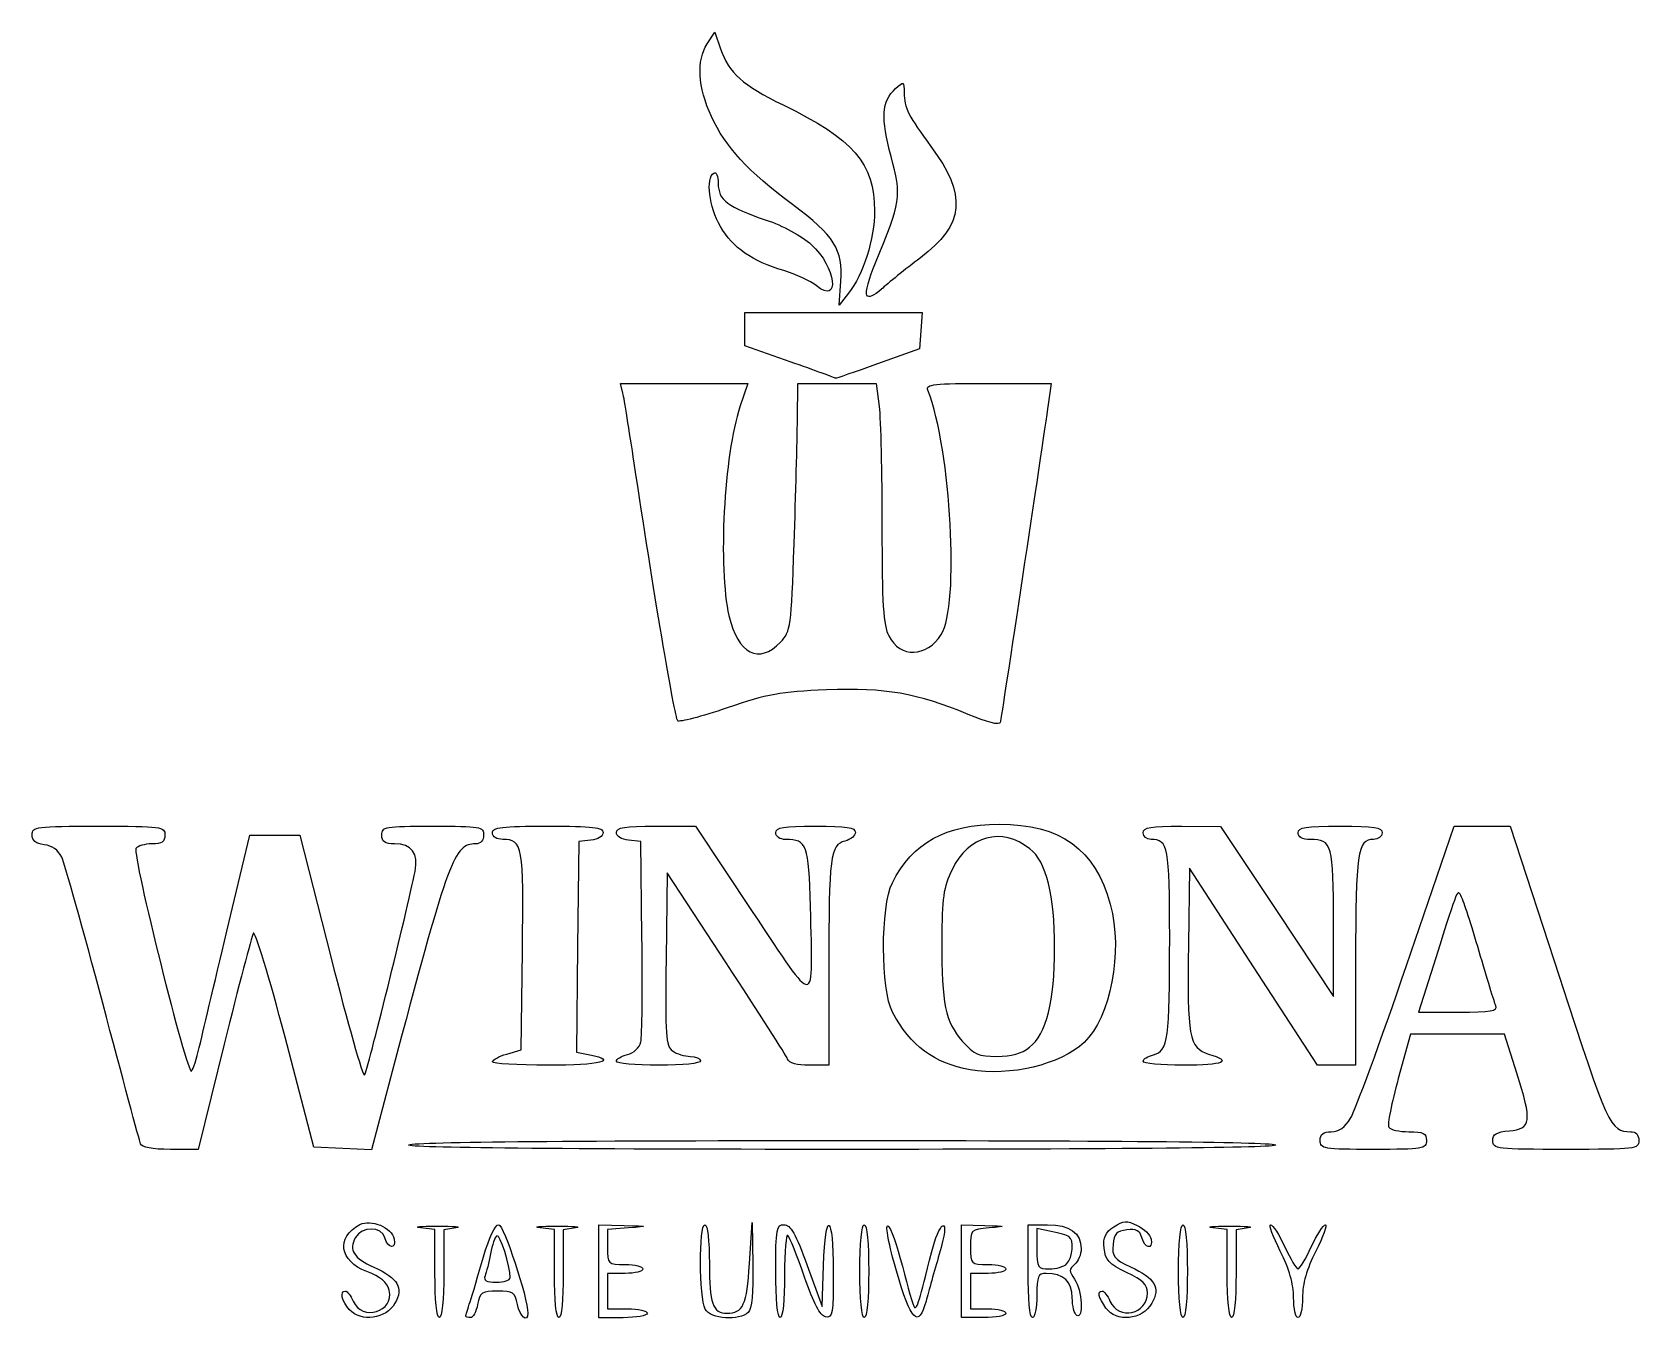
# Model space of a CAD drawing. Extents: x 10.8 to 106.9, y 9.9 to 87.4.
import ezdxf

# ---------------------------------------------------------------- set-up
doc = ezdxf.new("R2010")
doc.units = 0
doc.layers.add('Layer_1', color=7, linetype='CONTINUOUS')

msp = doc.modelspace()

# ---------------------------------------------------------------- linework, layer by layer
at = {"layer": 'Layer_1', "color": 7}
for points in [[(51.198852, 86.691188), (51.660047, 87.395064), (52.001222, 86.402656)], [(59.65501, 71.796563), (59.083078, 71.079293), (59.189602, 72.515169)], [(56.157816, 67.701744), (53.445836, 68.654456), (53.445836, 69.649104), (53.445836, 70.643752), (58.752717, 70.643752), (64.059597, 70.643752), (63.978237, 69.555764), (63.896877, 68.467779), (61.383335, 67.571617)], [(46.164048, 65.815109), (46.027422, 66.410421), (49.827855, 66.410421), (53.62829, 66.410421), (53.155665, 65.010455)], [(56.595267, 64.227609), (56.620837, 66.410419), (58.965233, 66.410419), (61.309629, 66.410419), (61.476475, 65.021356)], [(67.999658, 66.41042), (71.762168, 66.41042), (71.583328, 65.153649)], [(22.486964, 33.668226), (23.859713, 39.422916), (25.357461, 39.421916), (26.85521, 39.420916), (28.698422, 32.150186)], [(48.134979, 39.952076), (50.497031, 39.952076), (53.888048, 34.858846)], [(79.573438, 39.945526), (81.888548, 39.938526), (85.261138, 34.851856), (88.633738, 29.765196), (88.634538, 34.144056)], [(93.002878, 31.629186), (95.854058, 39.952126), (97.525168, 39.952126), (99.196278, 39.952126), (102.120228, 30.983716)], [(44.25156, 39.109806), (43.523956, 39.026106), (43.453006, 32.736596), (43.382056, 26.447086), (44.180608, 26.287376)], [(47.302946, 33.337516), (47.228136, 39.026056), (46.500531, 39.109756)], [(52.339293, 31.784286), (48.815636, 37.160406), (48.743546, 32.008596)], [(89.958338, 31.899256), (89.958338, 25.664156), (88.818228, 25.664156), (87.678128, 25.664156), (83.857298, 31.551136), (80.036458, 37.438116), (79.964058, 32.869046)], [(39.224481, 26.337516), (40.084377, 26.590666), (40.155667, 32.510476)], [(94.750958, 32.080766), (93.725688, 28.839626), (96.103648, 28.839626)], [(58.472928, 31.452336), (58.472928, 25.664576), (57.310611, 25.664576)], [(22.333004, 26.921386), (20.781197, 20.637526), (19.113545, 20.637526)], [(32.652353, 26.340106), (31.133533, 20.615426), (29.413051, 20.692626), (27.692569, 20.769826), (25.970349, 27.334086)], [(99.596678, 25.194756), (98.854628, 27.516706), (96.050588, 27.516706), (93.246538, 27.516706), (92.511508, 24.873066)], [(77.258348, 25.900056), (77.258338, 25.900496)], [(34.925002, 13.212406), (34.925002, 15.841476), (34.065106, 15.948186)], [(36.181773, 15.950076), (35.454169, 15.839856), (35.454169, 13.211596)], [(42.068752, 13.212406), (42.068752, 15.841476), (41.208857, 15.948186)], [(43.325523, 15.950076), (42.597919, 15.839856), (42.597919, 13.211596)], [(44.714586, 13.361456), (44.714586, 16.139586), (46.23594, 16.091886)], [(46.500523, 15.945096), (45.243753, 15.845996), (45.243753, 14.802156)], [(53.729488, 13.812176), (53.889413, 16.271876), (53.932213, 13.745106)], [(66.41042, 13.361456), (66.41042, 16.139586), (67.799488, 16.093386)], [(70.379168, 13.361456), (70.379168, 16.139586), (71.550898, 16.139586)], [(71.768238, 15.732616), (70.908338, 15.917046), (70.908338, 14.705396)], [(82.285418, 13.212406), (82.285418, 15.841476), (81.425528, 15.948186)], [(83.542188, 15.950076), (82.814588, 15.839856), (82.814588, 13.211596)], [(57.183703, 13.692186), (58.076045, 11.244796), (58.152125, 13.692186)], [(46.169794, 10.583326), (44.714586, 10.583326), (44.714586, 13.361456)], [(46.302086, 13.229156), (45.243753, 13.229156), (45.243753, 12.170826), (45.243753, 11.112486), (46.434378, 11.112486)], [(67.733338, 10.583366), (66.41042, 10.583366), (66.41042, 13.361456)], [(67.997918, 13.229196), (66.939587, 13.229196), (66.939587, 12.170866), (66.939587, 11.112526), (67.997918, 11.112526)]]:
    msp.add_lwpolyline(points, dxfattribs=at)
for points in [[(57.719019, 72.247593)], [(60.73837, 71.675402)], [(56.157814, 67.701744)], [(66.807295, 46.623385)], [(98.336578, 29.217596)], [(70.469848, 26.737496)], [(38.364577, 25.874516)], [(45.772926, 25.900476)], [(66.913928, 25.395856)], [(87.841668, 21.166706)], [(17.327742, 20.968256)], [(33.337502, 20.902126)], [(72.707508, 13.811246)], [(34.925002, 13.212406)], [(39.422919, 12.979716)], [(42.068752, 13.212406)], [(55.297924, 13.361456)], [(60.325003, 13.361456)], [(62.511158, 13.373856)], [(70.379168, 13.361456)], [(79.375008, 13.361456)], [(82.285418, 13.212406)], [(86.254168, 11.781506)], [(29.81825, 11.054336)], [(36.777085, 10.676136)], [(51.073903, 11.095106)], [(75.034518, 11.156846)]]:
    msp.add_lwpolyline(points, close=True, dxfattribs=at)
for points in [[(51.458392, 82.345232), (50.647352, 84.122459), (50.552829, 85.705233), (51.198852, 86.691188)], [(52.001222, 86.402656), (52.499715, 84.952635), (53.31814, 84.216874), (55.735591, 83.045472)], [(62.192303, 79.965796), (61.566582, 82.248998), (61.633424, 83.273758), (62.456667, 84.018783)], [(62.456667, 84.018783), (62.953867, 84.468743), (62.970837, 84.460342), (62.970837, 83.764241)], [(62.970837, 83.764241), (62.970837, 82.903899), (63.2644, 82.318965), (64.576138, 80.565627)], [(55.735591, 83.045472), (59.94322, 81.006618), (61.200504, 79.550584), (61.204746, 76.711759)], [(56.299265, 77.090629), (53.649465, 79.066405), (52.272708, 80.560829), (51.458392, 82.345232)], [(61.261576, 73.615326), (62.77668, 77.220507), (62.835211, 77.619872), (62.192303, 79.965796)], [(64.576138, 80.565627), (66.747767, 77.662913), (66.57986, 75.899108), (63.94236, 73.908056)], [(51.988286, 75.783253), (51.319354, 76.924702), (51.103215, 78.674958), (51.593753, 78.978127)], [(51.593753, 78.978127), (51.747701, 79.073277), (51.858336, 78.809487), (51.858336, 78.347287)], [(51.858336, 78.347287), (51.858336, 77.370057), (52.434316, 76.932829), (54.726541, 76.170026)], [(59.189602, 72.515169), (59.32903, 74.394521), (58.807144, 75.220674), (56.299265, 77.090629)], [(54.726541, 76.170026), (55.699327, 75.846303), (56.853424, 75.220294), (57.41833, 74.709936)], [(61.204746, 76.711759), (61.207146, 75.063194), (60.518827, 72.879894), (59.65501, 71.796563)], [(55.777996, 73.147361), (53.873684, 73.712881), (52.739158, 74.501988), (51.988286, 75.783253)], [(57.41833, 74.709936), (58.90273, 73.36887), (59.186041, 71.048821), (57.719019, 72.247593)], [(57.719019, 72.247593), (57.377132, 72.526962), (56.503671, 72.931858), (55.777996, 73.147361)], [(60.73837, 71.675402), (60.64276, 71.830112), (60.878197, 72.703077), (61.261576, 73.615326)], [(63.94236, 73.908056), (63.044222, 73.230048), (61.995016, 72.387044), (61.610796, 72.034713)], [(61.610796, 72.034713), (61.172347, 71.632654), (60.847481, 71.498856), (60.73837, 71.675402)], [(58.869793, 66.712245), (58.869793, 66.732485), (57.649402, 67.177753), (56.157814, 67.701744)], [(61.383335, 67.571617), (60.000887, 67.07873), (58.869793, 66.692012), (58.869793, 66.712245)], [(64.3927, 66.005038), (64.257466, 66.357447), (64.728805, 66.41042), (67.999658, 66.41042)], [(46.836126, 61.647921), (46.541626, 63.612453), (46.239189, 65.487687), (46.164048, 65.815109)], [(65.193083, 51.404623), (66.289908, 53.141007), (65.783379, 62.380979), (64.3927, 66.005038)], [(53.155665, 65.010455), (52.199628, 62.178577), (51.841175, 55.340209), (52.501599, 52.532573)], [(61.476475, 65.021356), (61.568245, 64.257372), (61.644356, 61.036771), (61.645621, 57.864467)], [(71.583328, 65.153649), (71.248478, 62.800535), (68.785198, 46.4356), (68.722158, 46.145259)], [(56.39683, 56.840201), (56.49191, 59.702728), (56.581205, 63.027062), (56.595267, 64.227609)], [(49.435287, 46.248851), (49.266393, 46.428185), (47.936917, 54.304837), (46.836126, 61.647921)], [(61.645621, 57.864467), (61.647521, 53.227649), (61.726691, 51.944322), (62.049608, 51.319863)], [(55.582529, 50.953222), (56.20234, 51.612606), (56.229788, 51.811041), (56.39683, 56.840201)], [(52.501599, 52.532573), (53.043701, 50.227949), (54.296911, 49.585527), (55.582529, 50.953222)], [(62.049608, 51.319863), (62.739371, 49.986006), (64.323972, 50.028733), (65.193083, 51.404623)], [(58.340628, 48.089866), (55.565564, 47.985941), (54.815725, 47.850818), (52.387823, 47.017145)], [(66.807295, 46.623387), (63.700627, 47.91036), (61.895613, 48.222999), (58.340628, 48.089866)], [(52.387823, 47.017145), (50.860029, 46.492542), (49.531389, 46.146811), (49.435287, 46.248851)], [(68.722158, 46.145259), (68.683858, 45.968856), (67.937288, 46.155289), (66.807295, 46.623385)], [(10.847917, 39.440496), (10.847917, 39.923486), (11.069751, 39.952086), (14.816668, 39.952086)], [(11.573567, 38.845176), (11.061481, 38.904276), (10.847917, 39.079466), (10.847917, 39.440496)], [(14.816668, 39.952086), (18.609029, 39.952086), (18.785418, 39.928586), (18.785418, 39.422916)], [(18.785418, 39.422916), (18.785418, 39.013706), (18.609029, 38.893756), (18.007283, 38.893756)], [(31.750002, 39.423026), (31.750002, 39.921516), (31.926392, 39.952196), (34.79271, 39.952196)], [(32.511356, 38.893866), (31.926392, 38.893866), (31.750002, 39.016456), (31.750002, 39.423026)], [(34.79271, 39.952196), (37.659029, 39.952196), (37.835419, 39.921496), (37.835419, 39.423026)], [(37.835419, 39.423026), (37.835419, 39.088886), (37.659029, 38.893866), (37.356822, 38.893866)], [(38.364581, 39.555246), (38.364581, 39.886856), (38.908447, 39.952126), (41.671872, 39.952126)], [(38.993643, 39.158376), (38.610865, 39.158376), (38.364581, 39.313756), (38.364581, 39.555246)], [(41.671872, 39.952126), (44.367194, 39.952126), (44.979164, 39.881926), (44.979164, 39.572826)], [(44.979164, 39.572826), (44.979164, 39.355726), (44.668014, 39.157726), (44.25156, 39.109806)], [(45.772927, 39.572776), (45.772927, 39.873796), (46.260406, 39.952076), (48.134979, 39.952076)], [(46.500531, 39.109756), (46.084077, 39.157656), (45.772927, 39.355676), (45.772927, 39.572776)], [(55.297928, 39.555196), (55.297928, 39.878576), (55.738901, 39.952076), (57.679178, 39.952076)], [(55.89324, 39.154276), (55.542263, 39.156276), (55.297928, 39.321216), (55.297928, 39.555196)], [(57.679178, 39.952076), (59.537008, 39.952076), (60.060428, 39.871176), (60.060428, 39.583886)], [(60.060428, 39.583886), (60.060428, 39.381376), (59.777964, 39.144796), (59.432728, 39.058146)], [(62.268038, 36.567396), (63.456355, 38.956886), (65.46794, 40.058816), (68.659388, 40.068546)], [(70.493108, 38.596376), (68.801438, 39.927046), (66.832685, 39.399456), (65.834034, 37.347836)], [(68.659388, 40.068546), (72.304358, 40.079646), (74.405968, 38.565126), (75.293048, 35.288006)], [(77.258338, 39.555216), (77.258338, 39.878256), (77.689038, 39.950876), (79.573438, 39.945526)], [(77.734588, 39.158346), (77.472648, 39.158346), (77.258338, 39.336936), (77.258338, 39.555216)], [(86.518758, 39.554776), (86.518758, 39.879706), (86.974428, 39.951656), (89.032298, 39.951656)], [(87.259588, 39.157906), (86.777458, 39.157906), (86.518758, 39.296496), (86.518758, 39.554776)], [(89.032298, 39.951656), (91.090168, 39.951656), (91.545838, 39.879656), (91.545838, 39.554776)], [(91.545838, 39.554776), (91.545838, 39.336496), (91.311898, 39.157906), (91.025978, 39.157906)], [(12.614046, 38.100006), (12.41287, 38.522676), (12.037256, 38.791686), (11.573567, 38.845176)], [(17.054023, 38.610396), (16.824877, 38.239626), (20.121544, 25.035826), (20.373048, 25.317036)], [(18.007283, 38.893756), (17.579308, 38.893756), (17.150341, 38.766236), (17.054023, 38.610396)], [(33.737398, 37.250856), (33.9561, 38.332586), (33.537215, 38.893866), (32.511356, 38.893866)], [(37.356822, 38.893866), (36.086388, 38.893866), (35.732362, 37.949156), (32.652353, 26.340106)], [(40.155667, 32.510476), (40.231387, 38.797486), (40.168307, 39.158376), (38.993643, 39.158376)], [(57.371483, 35.133276), (57.276563, 38.874996), (57.17711, 39.145536), (55.89324, 39.154276)], [(59.432728, 39.058146), (58.556092, 38.838126), (58.472928, 38.179106), (58.472928, 31.452336)], [(71.966668, 32.676086), (71.966668, 35.827106), (71.468328, 37.829266), (70.493108, 38.596376)], [(78.845838, 33.317666), (78.845838, 38.705176), (78.759638, 39.158346), (77.734588, 39.158346)], [(88.634538, 34.144056), (88.635488, 38.870116), (88.556538, 39.157906), (87.259588, 39.157906)], [(91.025978, 39.157906), (90.078178, 39.157906), (89.958338, 38.343126), (89.958338, 31.899256)], [(15.069233, 29.368746), (13.892037, 33.807136), (12.787203, 37.736196), (12.614046, 38.100006)], [(30.71841, 25.073536), (30.871532, 25.241646), (33.244329, 34.812496), (33.737398, 37.250856)], [(62.273438, 28.839626), (61.565415, 30.168946), (61.561925, 35.147566), (62.268038, 36.567396)], [(65.834034, 37.347836), (65.318726, 36.289206), (65.233236, 35.687146), (65.227026, 33.072956)], [(96.292428, 35.718796), (96.032208, 36.203446), (96.122458, 36.416446), (94.750958, 32.080766)], [(97.348528, 32.458736), (96.884868, 34.033486), (96.409618, 35.500506), (96.292428, 35.718796)], [(53.888048, 34.858846), (57.79002, 28.998166), (57.527638, 28.977506), (57.371483, 35.133276)], [(75.293048, 35.288006), (76.063358, 32.442236), (75.320848, 28.522976), (73.727938, 27.026496)], [(20.839886, 26.722916), (20.990768, 27.377766), (21.731953, 30.503156), (22.486964, 33.668226)], [(25.970349, 27.334086), (25.023128, 30.944436), (24.166383, 33.742406), (24.066471, 33.551796)], [(24.066471, 33.551796), (23.966561, 33.361186), (23.186498, 30.377506), (22.333004, 26.921386)], [(47.232766, 27.057686), (47.312506, 27.382896), (47.344087, 30.208816), (47.302946, 33.337516)], [(65.227026, 33.072956), (65.218026, 29.296876), (65.426795, 28.280546), (66.450881, 27.114176)], [(70.469848, 26.737496), (71.470108, 27.524296), (71.966668, 29.494406), (71.966668, 32.676086)], [(77.886038, 26.293936), (78.752648, 26.511446), (78.845838, 27.193376), (78.845838, 33.317666)], [(79.964058, 32.869046), (79.877158, 27.388746), (80.007458, 26.685526), (81.173658, 26.337046)], [(28.698422, 32.150186), (29.712189, 28.151286), (30.621183, 24.966796), (30.71841, 25.073536)], [(48.743546, 32.008596), (48.679036, 27.398036), (48.719096, 26.821956), (49.124845, 26.525266)], [(56.005622, 26.036366), (55.927152, 26.240856), (54.277303, 28.827416), (52.339293, 31.784286)], [(98.336578, 29.217596), (98.256778, 29.425476), (97.812178, 30.883996), (97.348528, 32.458736)], [(89.662028, 22.501066), (89.931348, 22.943916), (91.434728, 27.051566), (93.002878, 31.629186)], [(102.120228, 30.983716), (105.050518, 21.995886), (105.188248, 21.695876), (106.384148, 21.695876)], [(17.327742, 20.968226), (17.262762, 21.150126), (16.24643, 24.930366), (15.069233, 29.368746)], [(66.913912, 25.395856), (64.777171, 25.770606), (63.339981, 26.837166), (62.273438, 28.839626)], [(96.103648, 28.839626), (98.055838, 28.839626), (98.455648, 28.907326), (98.336578, 29.217596)], [(46.430348, 26.301406), (46.811441, 26.397006), (47.148718, 26.714936), (47.232766, 27.057686)], [(66.450881, 27.114176), (67.160998, 26.305396), (67.411748, 26.193786), (68.518818, 26.193786)], [(73.727938, 27.026496), (72.322218, 25.705886), (69.287298, 24.979616), (66.913928, 25.395856)], [(20.373048, 25.317036), (20.478927, 25.435426), (20.689004, 26.068076), (20.839886, 26.722916)], [(38.364586, 25.874496), (38.364586, 25.989926), (38.751539, 26.198276), (39.224481, 26.337516)], [(44.180608, 26.287376), (45.920566, 25.939386), (44.813751, 25.664646), (41.671868, 25.664646)], [(45.772919, 25.900496), (45.772919, 26.030246), (46.068763, 26.210646), (46.430348, 26.301406)], [(49.124845, 26.525266), (49.37421, 26.342926), (49.853132, 26.193736), (50.189121, 26.193736)], [(50.189121, 26.193736), (50.52511, 26.193736), (50.80001, 26.074676), (50.80001, 25.929156)], [(57.310611, 25.664576), (56.55636, 25.664576), (56.098202, 25.795106), (56.005622, 26.036366)], [(68.518818, 26.193786), (69.389238, 26.193786), (69.992288, 26.361846), (70.469848, 26.737496)], [(77.258338, 25.900496), (77.258338, 26.030246), (77.540798, 26.207296), (77.886038, 26.293936)], [(81.173658, 26.337046), (82.639448, 25.899046), (82.103938, 25.664156), (79.639598, 25.664156)], [(41.671868, 25.664646), (39.852858, 25.664646), (38.364577, 25.759046), (38.364577, 25.874516)], [(48.286468, 25.664576), (46.90402, 25.664576), (45.772926, 25.770726), (45.772926, 25.900476)], [(50.80001, 25.929156), (50.80001, 25.771336), (49.785775, 25.664576), (48.286468, 25.664576)], [(79.639598, 25.664156), (78.329908, 25.664156), (77.258348, 25.770306), (77.258348, 25.900056)], [(99.150408, 21.746046), (100.464798, 21.855076), (100.522208, 22.298686), (99.596678, 25.194756)], [(92.511508, 24.873066), (92.107238, 23.419066), (91.850668, 22.109386), (91.941358, 21.962656)], [(88.507018, 21.695876), (88.964738, 21.695876), (89.325168, 21.947146), (89.662028, 22.501066)], [(33.337502, 20.902126), (33.337502, 21.076716), (42.156946, 21.166706), (59.26667, 21.166706)], [(59.26667, 21.166706), (76.376398, 21.166706), (85.195838, 21.076706), (85.195838, 20.902126)], [(87.841668, 21.166706), (87.841668, 21.555586), (88.018058, 21.695876), (88.507018, 21.695876)], [(91.016668, 20.637536), (88.018058, 20.637536), (87.841668, 20.666936), (87.841668, 21.166706)], [(94.191668, 21.166706), (94.191668, 20.666936), (94.015278, 20.637536), (91.016668, 20.637536)], [(91.941358, 21.962656), (92.032058, 21.815926), (92.575458, 21.695876), (93.148958, 21.695876)], [(93.148958, 21.695876), (94.015278, 21.695876), (94.191668, 21.606376), (94.191668, 21.166706)], [(98.160418, 21.150736), (98.160418, 21.552536), (98.375308, 21.681756), (99.150408, 21.746046)], [(102.526048, 20.637536), (98.382098, 20.637536), (98.160418, 20.663636), (98.160418, 21.150736)], [(106.891668, 21.166706), (106.891668, 20.658926), (106.715278, 20.637536), (102.526048, 20.637536)], [(106.384148, 21.695876), (106.715278, 21.695876), (106.891668, 21.511966), (106.891668, 21.166706)], [(19.113545, 20.637526), (18.018827, 20.637526), (17.405302, 20.751156), (17.327742, 20.968256)], [(59.26667, 20.637536), (42.156946, 20.637536), (33.337502, 20.727536), (33.337502, 20.902126)], [(85.195838, 20.902126), (85.195838, 20.727536), (76.376398, 20.637536), (59.26667, 20.637536)], [(30.438203, 16.145536), (31.095632, 16.497376), (32.36183, 15.962786), (32.493772, 15.277676)], [(58.152125, 13.692186), (58.257942, 17.096446), (58.737507, 16.809606), (58.737507, 13.342056)], [(75.508898, 16.012196), (76.080808, 16.386926), (76.273188, 16.397966), (76.910278, 16.092596)], [(30.856287, 13.335046), (29.200024, 13.967586), (28.991234, 15.371136), (30.438203, 16.145536)], [(31.937922, 15.345876), (31.754315, 16.047986), (30.545288, 16.061116), (30.17276, 15.364976)], [(34.065106, 15.948186), (33.592163, 16.006886), (34.038646, 16.056116), (35.057294, 16.057596)], [(35.057294, 16.057596), (36.07594, 16.059596), (36.581955, 16.010696), (36.181773, 15.950076)], [(37.832334, 14.221356), (38.161393, 15.359376), (38.529696, 16.139586), (38.737846, 16.139586)], [(38.628581, 15.477766), (38.516377, 15.408466), (38.344564, 14.925186), (38.246774, 14.403926)], [(39.422919, 12.979716), (39.422919, 13.670346), (38.81212, 15.591196), (38.628581, 15.477766)], [(38.737846, 16.139586), (39.037892, 16.139586), (40.481252, 11.761676), (40.481252, 10.851596)], [(41.208857, 15.948186), (40.735914, 16.006886), (41.182397, 16.056116), (42.201044, 16.057596)], [(42.201044, 16.057596), (43.21969, 16.059596), (43.725706, 16.010696), (43.325523, 15.950076)], [(46.23594, 16.091886), (47.740483, 16.044686), (47.743406, 16.043086), (46.500523, 15.945096)], [(51.073894, 11.095106), (50.719014, 11.758206), (50.710928, 16.139586), (51.064594, 16.139586)], [(51.064594, 16.139586), (51.220939, 16.139586), (51.329178, 15.187086), (51.329178, 13.811246)], [(55.29792, 13.361456), (55.29792, 15.902706), (55.34027, 16.139586), (55.794641, 16.139586)], [(55.794641, 16.139586), (56.180435, 16.139586), (56.49064, 15.593036), (57.183703, 13.692186)], [(56.025528, 15.500466), (55.916387, 15.609446), (55.82709, 14.547676), (55.82709, 13.140976)], [(57.017716, 13.010566), (56.581153, 14.271036), (56.134669, 15.391486), (56.025528, 15.500466)], [(60.325003, 13.361456), (60.325003, 15.037156), (60.429998, 16.139586), (60.589587, 16.139586)], [(60.589587, 16.139586), (60.749176, 16.139586), (60.85417, 15.037156), (60.85417, 13.361456)], [(62.511158, 13.373856), (62.061972, 14.930746), (61.834036, 16.121676), (61.995548, 16.067846)], [(61.995548, 16.067846), (62.154767, 16.014746), (62.546977, 14.929226), (62.867131, 13.655526)], [(64.621874, 14.534056), (64.818346, 15.324476), (65.116399, 16.016956), (65.284211, 16.072896)], [(65.284211, 16.072896), (65.48372, 16.139396), (65.409541, 15.550416), (65.069888, 14.371176)], [(68.064068, 15.945886), (66.948422, 15.845396), (66.939587, 15.836406), (66.939587, 14.801486)], [(67.799488, 16.093386), (69.127498, 16.049186), (69.139128, 16.042686), (68.064068, 15.945886)], [(71.550898, 16.139586), (72.865868, 16.139586), (73.554168, 15.644226), (73.554168, 14.697876)], [(72.826568, 15.431396), (72.717428, 15.495596), (72.241178, 15.631186), (71.768238, 15.732616)], [(72.707508, 13.811246), (73.058518, 14.162266), (73.138308, 15.247916), (72.826568, 15.431396)], [(74.927688, 14.734236), (74.863788, 15.393866), (74.990588, 15.672566), (75.508898, 16.012196)], [(76.285828, 15.828276), (75.672198, 15.757976), (75.524578, 15.600426), (75.460458, 14.947376)], [(77.176578, 15.365256), (77.066418, 15.786526), (76.859628, 15.894016), (76.285828, 15.828276)], [(76.910278, 16.092596), (77.316428, 15.897926), (77.688698, 15.531206), (77.737528, 15.277656)], [(79.375008, 13.361456), (79.375008, 15.037156), (79.479998, 16.139586), (79.639588, 16.139586)], [(79.639588, 16.139586), (79.799178, 16.139586), (79.904168, 15.037156), (79.904168, 13.361456)], [(81.425528, 15.948186), (80.952578, 16.006886), (81.399028, 16.056116), (82.417718, 16.057596)], [(82.417718, 16.057596), (83.436358, 16.059596), (83.942378, 16.010696), (83.542188, 15.950076)], [(85.456608, 14.559626), (85.017958, 15.428606), (84.759478, 16.139586), (84.882218, 16.139586)], [(84.882218, 16.139586), (85.004958, 16.139586), (85.384218, 15.544276), (85.725008, 14.816666)], [(87.312508, 14.816666), (87.653298, 15.544276), (88.032548, 16.139586), (88.155288, 16.139586)], [(88.155288, 16.139586), (88.278028, 16.139586), (88.019558, 15.428606), (87.580898, 14.559626)], [(30.17276, 15.364976), (29.772038, 14.616226), (30.056192, 14.162836), (31.279398, 13.599276)], [(32.493772, 15.277676), (32.617597, 14.634696), (32.107533, 14.697246), (31.937922, 15.345876)], [(45.243753, 14.802156), (45.243753, 13.760736), (45.246153, 13.758326), (46.302086, 13.758326)], [(63.589517, 11.199406), (63.72645, 11.062486), (63.891404, 11.595306), (64.621874, 14.534056)], [(66.939587, 14.801486), (66.939587, 13.760896), (66.942187, 13.758366), (67.997918, 13.758366)], [(70.908338, 14.705396), (70.908338, 13.554746), (70.945638, 13.493746), (71.649168, 13.493746)], [(73.554168, 14.697876), (73.554168, 14.362286), (73.377768, 13.941306), (73.162158, 13.762366)], [(76.266148, 13.290206), (75.200468, 13.799336), (74.996958, 14.018886), (74.927688, 14.734236)], [(75.460458, 14.947376), (75.391258, 14.242656), (75.510158, 14.092026), (76.504478, 13.624466)], [(77.737528, 15.277656), (77.863608, 14.622946), (77.349718, 14.703226), (77.176578, 15.365256)], [(86.254168, 11.781506), (86.254168, 12.588266), (85.993628, 13.495806), (85.456608, 14.559626)], [(85.725008, 14.816666), (86.065798, 14.089066), (86.422988, 13.493746), (86.518758, 13.493746)], [(86.518758, 13.493746), (86.614558, 13.493746), (86.971718, 14.089066), (87.312508, 14.816666)], [(87.580898, 14.559626), (87.043878, 13.495806), (86.783338, 12.588266), (86.783338, 11.781506)], [(31.279398, 13.599276), (32.738234, 12.927166), (33.05838, 12.377036), (32.535439, 11.440926)], [(37.027379, 11.536036), (37.165041, 11.957936), (37.527269, 13.166326), (37.832334, 14.221356)], [(38.246774, 14.403926), (38.148984, 13.882666), (38.003686, 13.286036), (37.92389, 13.078086)], [(46.302086, 13.758326), (46.884169, 13.758326), (47.360419, 13.639266), (47.360419, 13.493736)], [(47.360419, 13.493736), (47.360419, 13.348216), (46.884169, 13.229156), (46.302086, 13.229156)], [(51.329178, 13.811246), (51.329178, 11.454786), (51.544961, 10.843776), (52.374282, 10.851966)], [(52.374282, 10.851966), (53.357235, 10.861966), (53.567513, 11.320996), (53.729488, 13.812176)], [(53.932213, 13.745106), (53.960413, 12.079976), (53.866743, 11.110066), (53.657512, 10.900836)], [(62.867131, 13.655526), (63.187285, 12.381816), (63.51236, 11.276576), (63.589517, 11.199406)], [(65.069888, 14.371176), (64.784199, 13.379286), (64.428575, 12.121266), (64.279612, 11.575556)], [(67.997918, 13.758366), (68.580008, 13.758366), (69.056258, 13.639306), (69.056258, 13.493776)], [(69.056258, 13.493776), (69.056258, 13.348256), (68.580008, 13.229196), (67.997918, 13.229196)], [(71.649168, 13.493746), (72.056628, 13.493746), (72.532878, 13.636626), (72.707508, 13.811246)], [(73.162158, 13.762366), (72.815868, 13.474966), (72.815868, 13.371756), (73.162158, 12.877346)], [(76.504478, 13.624466), (77.986928, 12.927396), (78.305118, 12.382346), (77.779188, 11.440896)], [(32.190295, 12.224336), (32.070322, 12.702346), (31.695222, 13.014656), (30.856287, 13.335046)], [(35.189585, 10.583336), (35.030949, 10.583336), (34.925002, 11.636076), (34.925002, 13.212406)], [(35.454169, 13.211596), (35.454169, 11.635806), (35.348216, 10.583336), (35.189585, 10.583336)], [(37.92389, 13.078086), (37.817313, 12.800356), (37.997, 12.699996), (38.600861, 12.699996)], [(38.600861, 12.699996), (39.052994, 12.699996), (39.422919, 12.825866), (39.422919, 12.979716)], [(42.333336, 10.583336), (42.174699, 10.583336), (42.068752, 11.636076), (42.068752, 13.212406)], [(42.597919, 13.211596), (42.597919, 11.635806), (42.491967, 10.583336), (42.333336, 10.583336)], [(55.562507, 10.583336), (55.402918, 10.583336), (55.297924, 11.685766), (55.297924, 13.361456)], [(55.82709, 13.140976), (55.82709, 11.612266), (55.720649, 10.583336), (55.562507, 10.583336)], [(58.274486, 10.631666), (57.95646, 10.691466), (57.562903, 11.436466), (57.017716, 13.010566)], [(58.737507, 13.342056), (58.737507, 10.820946), (58.691757, 10.553146), (58.274486, 10.631666)], [(60.589587, 10.583336), (60.429998, 10.583336), (60.325003, 11.685766), (60.325003, 13.361456)], [(60.85417, 13.361456), (60.85417, 11.685766), (60.749176, 10.583336), (60.589587, 10.583336)], [(64.279612, 11.575556), (63.826322, 9.914976), (63.377388, 10.371486), (62.511158, 13.373856)], [(70.643758, 10.583336), (70.484168, 10.583336), (70.379168, 11.685766), (70.379168, 13.361456)], [(71.454898, 13.229166), (70.975418, 13.229166), (70.908338, 13.066806), (70.908338, 11.906246)], [(73.025008, 11.780266), (73.025008, 12.736106), (72.490698, 13.229166), (71.454898, 13.229166)], [(73.162158, 12.877346), (73.602628, 12.248496), (73.708238, 10.456886), (73.289588, 10.715626)], [(77.522918, 12.065836), (77.522918, 12.549546), (77.240438, 12.824746), (76.266148, 13.290206)], [(79.639588, 10.583336), (79.479998, 10.583336), (79.375008, 11.685766), (79.375008, 13.361456)], [(79.904168, 13.361456), (79.904168, 11.685766), (79.799178, 10.583336), (79.639588, 10.583336)], [(82.550008, 10.583336), (82.391368, 10.583336), (82.285418, 11.636076), (82.285418, 13.212406)], [(82.814588, 13.211596), (82.814588, 11.635806), (82.708638, 10.583336), (82.550008, 10.583336)], [(29.81825, 11.054356), (29.352202, 11.569326), (29.218778, 12.170836), (29.570594, 12.170836)], [(29.570594, 12.170836), (29.681608, 12.170836), (29.889968, 11.902946), (30.033615, 11.575526)], [(30.033615, 11.575526), (30.572484, 10.347256), (32.514759, 10.931566), (32.190295, 12.224336)], [(36.777085, 10.676146), (36.777085, 10.727146), (36.889719, 11.114136), (37.027379, 11.536036)], [(38.668856, 12.170836), (37.733996, 12.170836), (37.622056, 12.096236), (37.478231, 11.377086)], [(39.859481, 11.377086), (39.715657, 12.096206), (39.603717, 12.170836), (38.668856, 12.170836)], [(70.908338, 11.906246), (70.908338, 11.178646), (70.789278, 10.583336), (70.643758, 10.583336)], [(73.289588, 10.715626), (73.144068, 10.805526), (73.025008, 11.284646), (73.025008, 11.780266)], [(75.034518, 11.156896), (74.575648, 11.812026), (74.497738, 12.170836), (74.814348, 12.170836)], [(74.814348, 12.170836), (74.925358, 12.170836), (75.133718, 11.902946), (75.277368, 11.575526)], [(75.277368, 11.575526), (75.791498, 10.403636), (77.522918, 10.781696), (77.522918, 12.065836)], [(86.518758, 10.583336), (86.373238, 10.583336), (86.254168, 11.122506), (86.254168, 11.781506)], [(86.783338, 11.781506), (86.783338, 11.122506), (86.664278, 10.583336), (86.518758, 10.583336)], [(32.535439, 11.440926), (32.015985, 10.511056), (30.504521, 10.296016), (29.81825, 11.054336)], [(37.048283, 10.583336), (36.899124, 10.583336), (36.777085, 10.625136), (36.777085, 10.676136)], [(37.478231, 11.377086), (37.390921, 10.940526), (37.197442, 10.583336), (37.048283, 10.583336)], [(40.481252, 10.851596), (40.481252, 10.241376), (40.006352, 10.642736), (39.859481, 11.377086)], [(47.625003, 10.847906), (47.625003, 10.702386), (46.970159, 10.583326), (46.169794, 10.583326)], [(46.434378, 11.112486), (47.089221, 11.112486), (47.625003, 10.993426), (47.625003, 10.847906)], [(53.657512, 10.900836), (53.12979, 10.373116), (51.390303, 10.503916), (51.073903, 11.095106)], [(69.056258, 10.847946), (69.056258, 10.702426), (68.460938, 10.583366), (67.733338, 10.583366)], [(67.997918, 11.112526), (68.580008, 11.112526), (69.056258, 10.993466), (69.056258, 10.847946)], [(77.779188, 11.440896), (77.219708, 10.439376), (75.650788, 10.277006), (75.034518, 11.156846)]]:
    msp.add_open_spline(points, degree=3, dxfattribs=at)

doc.saveas('drawing.dxf')
